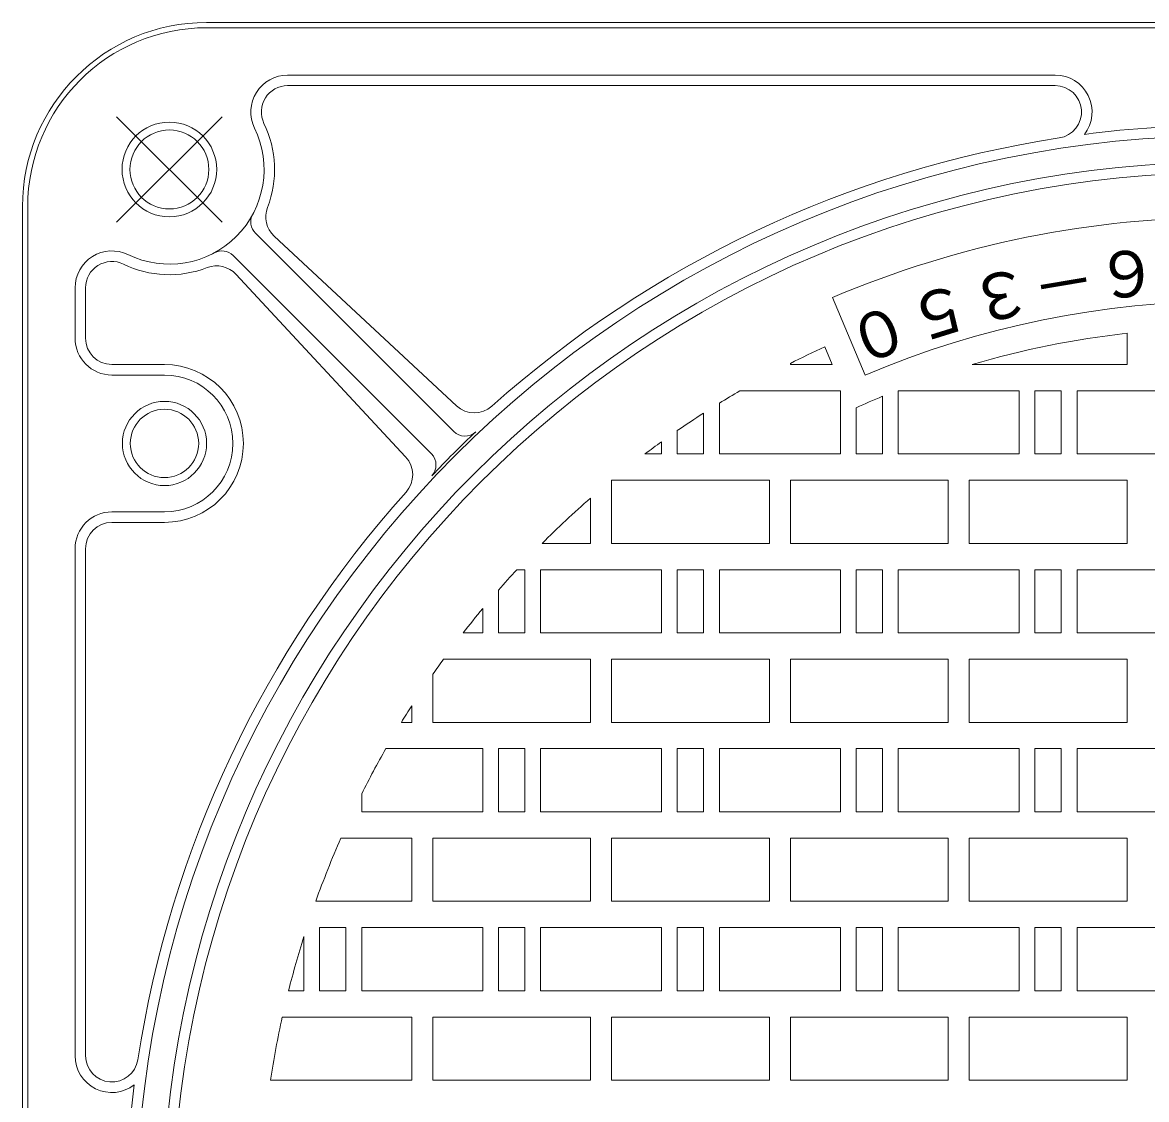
# Model space of a CAD drawing. Units: millimetres, scale not verified. Extents: x -589 to 461, y -801 to 845.
# Drawn here: x -322.5 to -108.8, y 289.4 to 494.1 of the extents above; entities that cross this region are included whole.
import ezdxf
from ezdxf.enums import TextEntityAlignment as Align

# ---------------------------------------------------------------- set-up
doc = ezdxf.new("R2010")
doc.units = ezdxf.units.MM
doc.header["$LTSCALE"] = 6
doc.linetypes.add('CHAIN1', pattern=[8, 5, -1, 1, -1])
doc.layers.add('1-0_1-0ﾚｲﾔ', color=6, linetype='Continuous')
doc.layers.add('1-1_1-1ﾚｲﾔ', color=2, linetype='Continuous', lineweight=18)
doc.layers.add('1-2_1-2ﾚｲﾔ', color=3, linetype='Continuous', lineweight=18)
doc.styles.add('ＭＳ ゴシック', font='')
doc.styles.get('ＭＳ ゴシック').set_extended_font_data('MS Gothic')

msp = doc.modelspace()

# ---------------------------------------------------------------- linework, layer by layer
at = {"layer": '1-1_1-1ﾚｲﾔ'}
for p, q in [((-287.46, 494.108), (100.54, 494.108)), ((-287.46, 493.108), (100.54, 493.108)), ((-272.046, 484.109), (-126.113, 484.109)), ((-272.046, 482.109), (-126.113, 482.109)), ((-322.46, 459.108), (-322.46, 71.108)), ((-321.46, 459.108), (-321.46, 265.108)), ((-240.477, 416.369), (-278.179, 454.071)), ((-239.943, 421.258), (-274.613, 453.52)), ((-244.72, 412.126), (-282.422, 449.828)), ((-281.871, 446.262), (-249.609, 411.593)), ((-312.46, 443.695), (-312.46, 434.109)), ((-310.46, 443.695), (-310.46, 434.109)), ((-295.46, 429.109), (-305.46, 429.109)), ((-295.46, 427.108), (-305.46, 427.108)), ((-295.46, 401.109), (-305.46, 401.109)), ((-295.46, 399.108), (-305.46, 399.108)), ((-312.46, 394.109), (-312.46, 297.761)), ((-310.46, 394.109), (-310.46, 297.761))]:
    msp.add_line(p, q, dxfattribs=at)
at = {"layer": '1-1_1-1ﾚｲﾔ', "linetype": 'CHAIN1'}
for p, q in [((-304.558, 476.207), (-284.503, 456.152)), ((-304.558, 456.152), (-284.503, 476.207))]:
    msp.add_line(p, q, dxfattribs=at)
at = {"layer": '1-1_1-1ﾚｲﾔ'}
for centre, radius in [((-294.531, 466.18), 9), ((-294.531, 466.18), 7.5), ((-295.46, 414.108), 8), ((-295.46, 414.108), 6.5)]:
    msp.add_circle(centre, radius, dxfattribs=at)
for centre, radius, start, end in [((-287.46, 459.108), 35, 90, 180), ((-287.46, 459.108), 34, 90, 180), ((-272.046, 477.108), 7, 90, 205.92264), ((-126.113, 477.108), 7, 322.513, 90), ((-272.046, 477.108), 5, 90, 205.92265), ((-126.113, 477.108), 5, 278.75609, 90), ((-294.531, 466.18), 20, 338.90057, 25.92264), ((-93.46, 265.108), 209.5, 82.56801, 97.43199), ((-294.531, 466.18), 18, 244.07736, 25.92264), ((-93.46, 265.108), 207.5, 0, 180), ((-93.46, 265.108), 209.5, 98.7561, 131.83818), ((-93.46, 265.108), 202.5, 0, 180), ((-276.058, 456.192), 3, 151.60144, 224.99866), ((-271.207, 457.18), 5, 158.90036, 227.06), ((-305.46, 443.695), 7, 64.07736, 180), ((-284.543, 447.707), 3, 45, 118.39946), ((-305.46, 443.695), 5, 64.07735, 180), ((-294.531, 466.18), 20, 244.07736, 291.09943), ((-285.531, 442.856), 5, 42.94, 111.09964), ((-305.46, 434.109), 7, 180, 270), ((-305.46, 434.109), 5, 180, 270), ((-295.46, 414.108), 15, 0, 90), ((-295.46, 414.108), 13, 0, 90), ((-236.537, 424.918), 5, 227.06, 311.83798), ((-93.46, 265.108), 208, 133.37048, 136.62947), ((-238.356, 418.49), 3, 224.99866, 313.37114), ((-295.46, 414.108), 13, 270, 0), ((-295.46, 414.108), 15, 270, 0), ((-253.269, 408.186), 5, 318.16193, 42.94), ((-246.841, 410.005), 3, 316.62886, 45), ((-93.46, 265.108), 209.5, 138.1618, 171.2439), ((-305.46, 394.109), 7, 90, 180), ((-305.46, 394.109), 5, 90, 180), ((-305.46, 297.761), 7, 180, 307.48601), ((-305.46, 297.761), 5, 180, 351.24391), ((-93.46, 265.108), 209.5, 172.56807, 180)]:
    msp.add_arc(centre, radius, start, end, dxfattribs=at)
at = {"layer": '1-2_1-2ﾚｲﾔ'}
for p, q in [((-162.228, 427.117), (-168.48, 441.845)), ((-112.46, 435.05), (-112.46, 429.109)), ((-168.505, 429.109), (-169.93, 432.465)), ((-141.884, 429.109), (-112.46, 429.109)), ((-166.96, 424.109), (-186.061, 424.109)), ((-166.96, 412.109), (-166.96, 424.109)), ((-155.96, 412.109), (-155.96, 424.109)), ((-129.96, 412.109), (-129.96, 424.109)), ((-129.96, 424.109), (-124.96, 424.109)), ((-124.96, 412.109), (-124.96, 424.109)), ((-121.96, 412.109), (-121.96, 424.109)), ((-189.96, 412.109), (-189.96, 421.773)), ((-158.96, 412.109), (-158.96, 423.066)), ((-192.96, 412.109), (-192.96, 419.885)), ((-163.96, 412.109), (-163.96, 420.899)), ((-197.96, 412.109), (-197.96, 416.554)), ((-200.96, 412.109), (-200.96, 414.439)), ((-200.96, 412.109), (-204.126, 412.109)), ((-197.96, 412.109), (-192.96, 412.109)), ((-166.96, 412.109), (-189.96, 412.109)), ((-163.96, 412.109), (-158.96, 412.109)), ((-132.96, 412.109), (-155.96, 412.109)), ((-129.96, 412.109), (-124.96, 412.109)), ((-98.959, 412.109), (-121.96, 412.109)), ((-210.46, 407.108), (-210.46, 395.108)), ((-210.46, 407.108), (-180.46, 407.108)), ((-180.46, 407.108), (-180.46, 395.108)), ((-176.46, 407.108), (-176.46, 395.108)), ((-176.46, 407.108), (-146.46, 407.108)), ((-146.46, 407.108), (-146.46, 395.108)), ((-142.46, 407.108), (-142.46, 395.108)), ((-142.46, 407.108), (-112.46, 407.108)), ((-112.46, 407.108), (-112.46, 395.108)), ((-214.46, 403.726), (-214.46, 395.108)), ((-223.675, 395.108), (-214.46, 395.108)), ((-210.46, 395.108), (-180.46, 395.108)), ((-176.46, 395.108), (-146.46, 395.108)), ((-142.46, 395.108), (-112.46, 395.108)), ((-228.482, 390.108), (-226.96, 390.108)), ((-223.96, 378.108), (-223.96, 390.108)), ((-197.96, 378.108), (-197.96, 390.108)), ((-197.96, 390.108), (-192.96, 390.108)), ((-192.96, 378.108), (-192.96, 390.108)), ((-189.96, 378.108), (-189.96, 390.108)), ((-163.96, 378.108), (-163.96, 390.108)), ((-163.96, 390.108), (-158.96, 390.108)), ((-158.96, 378.108), (-158.96, 390.108)), ((-155.96, 378.108), (-155.96, 390.108)), ((-129.96, 378.108), (-129.96, 390.108)), ((-129.96, 390.108), (-124.96, 390.108)), ((-124.96, 378.108), (-124.96, 390.108)), ((-121.96, 378.108), (-121.96, 390.108)), ((-231.96, 378.108), (-231.96, 386.243)), ((-234.96, 378.108), (-234.96, 382.725)), ((-234.96, 378.108), (-238.673, 378.108)), ((-200.96, 378.108), (-223.96, 378.108)), ((-197.96, 378.108), (-192.96, 378.108)), ((-166.96, 378.108), (-189.96, 378.108)), ((-163.96, 378.108), (-158.96, 378.108)), ((-132.96, 378.108), (-155.96, 378.108)), ((-129.96, 378.108), (-124.96, 378.108)), ((-98.959, 378.108), (-121.96, 378.108)), ((-242.429, 373.108), (-214.46, 373.108)), ((-214.46, 373.108), (-214.46, 361.109)), ((-210.46, 373.108), (-210.46, 361.109)), ((-210.46, 373.108), (-180.46, 373.108)), ((-180.46, 373.108), (-180.46, 361.109)), ((-176.46, 373.108), (-176.46, 361.109)), ((-176.46, 373.108), (-146.46, 373.108)), ((-146.46, 373.108), (-146.46, 361.109)), ((-142.46, 373.108), (-142.46, 361.109)), ((-142.46, 373.108), (-112.46, 373.108)), ((-112.46, 373.108), (-112.46, 361.109)), ((-244.46, 370.251), (-244.46, 361.109)), ((-248.46, 364.259), (-248.46, 361.109)), ((-250.431, 361.109), (-248.46, 361.109)), ((-244.46, 361.109), (-214.46, 361.109)), ((-210.46, 361.109), (-180.46, 361.109)), ((-176.46, 361.109), (-146.46, 361.109)), ((-142.46, 361.109), (-112.46, 361.109)), ((-234.96, 356.108), (-253.381, 356.108)), ((-234.96, 344.108), (-234.96, 356.108)), ((-231.96, 344.108), (-231.96, 356.108)), ((-231.96, 356.108), (-226.96, 356.108)), ((-226.96, 344.108), (-226.96, 356.108)), ((-223.96, 344.108), (-223.96, 356.108)), ((-197.96, 344.108), (-197.96, 356.108)), ((-197.96, 356.108), (-192.96, 356.108)), ((-192.96, 344.108), (-192.96, 356.108)), ((-189.96, 344.108), (-189.96, 356.108)), ((-163.96, 344.108), (-163.96, 356.108)), ((-163.96, 356.108), (-158.96, 356.108)), ((-158.96, 344.108), (-158.96, 356.108)), ((-155.96, 344.108), (-155.96, 356.108)), ((-129.96, 344.108), (-129.96, 356.108)), ((-129.96, 356.108), (-124.96, 356.108)), ((-124.96, 344.108), (-124.96, 356.108)), ((-121.96, 344.108), (-121.96, 356.108)), ((-257.96, 344.108), (-257.96, 347.544)), ((-234.96, 344.108), (-257.96, 344.108)), ((-231.96, 344.108), (-226.96, 344.108)), ((-200.96, 344.108), (-223.96, 344.108)), ((-197.96, 344.108), (-192.96, 344.108)), ((-166.96, 344.108), (-189.96, 344.108)), ((-163.96, 344.108), (-158.96, 344.108)), ((-132.96, 344.108), (-155.96, 344.108)), ((-129.96, 344.108), (-124.96, 344.108)), ((-98.959, 344.108), (-121.96, 344.108)), ((-248.46, 339.109), (-261.923, 339.109)), ((-248.46, 339.109), (-248.46, 327.108)), ((-244.46, 339.109), (-244.46, 327.108)), ((-244.46, 339.109), (-214.46, 339.109)), ((-214.46, 339.109), (-214.46, 327.108)), ((-210.46, 339.109), (-210.46, 327.108)), ((-210.46, 339.109), (-180.46, 339.109)), ((-180.46, 339.109), (-180.46, 327.108)), ((-176.46, 339.109), (-176.46, 327.108)), ((-176.46, 339.109), (-146.46, 339.109)), ((-146.46, 339.109), (-146.46, 327.108)), ((-142.46, 339.109), (-142.46, 327.108)), ((-142.46, 339.109), (-112.46, 339.109)), ((-112.46, 339.109), (-112.46, 327.108)), ((-248.46, 327.108), (-266.699, 327.108)), ((-244.46, 327.108), (-214.46, 327.108)), ((-210.46, 327.108), (-180.46, 327.108)), ((-176.46, 327.108), (-146.46, 327.108)), ((-142.46, 327.108), (-112.46, 327.108)), ((-265.96, 310.108), (-265.96, 322.108)), ((-265.96, 322.108), (-260.96, 322.108)), ((-260.96, 310.108), (-260.96, 322.108)), ((-257.96, 310.108), (-257.96, 322.108)), ((-231.96, 310.108), (-231.96, 322.108)), ((-231.96, 322.108), (-226.96, 322.108)), ((-226.96, 310.108), (-226.96, 322.108)), ((-223.96, 310.108), (-223.96, 322.108)), ((-197.96, 310.108), (-197.96, 322.108)), ((-197.96, 322.108), (-192.96, 322.108)), ((-192.96, 310.108), (-192.96, 322.108)), ((-189.96, 310.108), (-189.96, 322.108)), ((-166.96, 322.108), (-189.96, 322.108)), ((-166.96, 310.108), (-166.96, 322.108)), ((-163.96, 310.108), (-163.96, 322.108)), ((-163.96, 322.108), (-158.96, 322.108)), ((-158.96, 310.108), (-158.96, 322.108)), ((-155.96, 310.108), (-155.96, 322.108)), ((-129.96, 310.108), (-129.96, 322.108)), ((-129.96, 322.108), (-124.96, 322.108)), ((-124.96, 310.108), (-124.96, 322.108)), ((-121.96, 310.108), (-121.96, 322.108)), ((-268.96, 310.108), (-268.96, 320.386)), ((-268.96, 310.108), (-271.872, 310.108)), ((-265.96, 310.108), (-260.96, 310.108)), ((-234.96, 310.108), (-257.96, 310.108)), ((-231.96, 310.108), (-226.96, 310.108)), ((-200.96, 310.108), (-223.96, 310.108)), ((-197.96, 310.108), (-192.96, 310.108)), ((-166.96, 310.108), (-189.96, 310.108)), ((-163.96, 310.108), (-158.96, 310.108)), ((-132.96, 310.108), (-155.96, 310.108)), ((-129.96, 310.108), (-124.96, 310.108)), ((-98.959, 310.108), (-121.96, 310.108)), ((-273.059, 305.108), (-248.46, 305.108)), ((-248.46, 305.108), (-248.46, 293.108)), ((-244.46, 305.108), (-244.46, 293.108)), ((-244.46, 305.108), (-214.46, 305.108)), ((-214.46, 305.108), (-214.46, 293.108)), ((-210.46, 305.108), (-210.46, 293.108)), ((-210.46, 305.108), (-180.46, 305.108)), ((-180.46, 305.108), (-180.46, 293.108)), ((-176.46, 305.108), (-176.46, 293.108)), ((-176.46, 305.108), (-146.46, 305.108)), ((-146.46, 305.108), (-146.46, 293.108)), ((-142.46, 305.108), (-142.46, 293.108)), ((-142.46, 305.108), (-112.46, 305.108)), ((-112.46, 305.108), (-112.46, 293.108)), ((-275.317, 293.108), (-248.46, 293.108)), ((-244.46, 293.108), (-214.46, 293.108)), ((-210.46, 293.108), (-180.46, 293.108)), ((-176.46, 293.108), (-146.46, 293.108)), ((-142.46, 293.108), (-112.46, 293.108))]:
    msp.add_line(p, q, dxfattribs=at)
for points in [[(-176.46, 429.325), (-176.46, 429.109), (-168.505, 429.109)], [(-132.96, 412.109), (-132.96, 424.109), (-155.96, 424.109)], [(-98.959, 412.109), (-98.959, 424.109), (-121.96, 424.109)], [(-231.96, 378.108), (-226.96, 378.108), (-226.96, 390.108)], [(-200.96, 378.108), (-200.96, 390.108), (-223.96, 390.108)], [(-166.96, 378.108), (-166.96, 390.108), (-189.96, 390.108)], [(-132.96, 378.108), (-132.96, 390.108), (-155.96, 390.108)], [(-98.959, 378.108), (-98.959, 390.108), (-121.96, 390.108)], [(-200.96, 344.108), (-200.96, 356.108), (-223.96, 356.108)], [(-166.96, 344.108), (-166.96, 356.108), (-189.96, 356.108)], [(-132.96, 344.108), (-132.96, 356.108), (-155.96, 356.108)], [(-98.959, 344.108), (-98.959, 356.108), (-121.96, 356.108)], [(-234.96, 310.108), (-234.96, 322.108), (-257.96, 322.108)], [(-200.96, 310.108), (-200.96, 322.108), (-223.96, 322.108)], [(-132.96, 310.108), (-132.96, 322.108), (-155.96, 322.108)], [(-98.959, 310.108), (-98.959, 322.108), (-121.96, 322.108)]]:
    msp.add_lwpolyline(points, dxfattribs=at)
for radius, start, end in [(200.5, 0, 180), (192, 67, 113), (176, 67, 113), (171, 96.37938, 106.4505), (184, 114.55713, 116.81349), (184, 120.21642, 121.63173), (171, 112.52222, 114.34822), (184, 122.73552, 124.6064), (184, 125.74933, 126.97356), (184, 131.11784, 135.04738), (184, 137.20728, 138.82643), (184, 140.26624, 142.11122), (184, 144.05867, 145.15027), (184, 147.39366, 148.55099), (184, 150.35892, 153.38326), (184, 156.28583, 160.30844), (184, 162.51697, 165.84386), (184, 167.44414, 171.24707)]:
    msp.add_arc((-93.46, 265.108), radius, start, end, dxfattribs=at)

# ---------------------------------------------------------------- texts
at = {"layer": '1-0_1-0ﾚｲﾔ', "style": 'ＭＳ ゴシック'}
for s, rotation, p in [('６', 185.75, (-107.196, 453.932)), ('３', 193.416, (-132.265, 450.412)), ('－', 189.583, (-119.79, 452.591)), ('５', 197.249, (-144.566, 447.403)), ('０', 201.083, (-156.639, 443.578))]:
    msp.add_text(s, height=8.798, rotation=rotation, dxfattribs=at).set_placement(p, align=Align.BOTTOM_LEFT)

doc.saveas('drawing.dxf')
